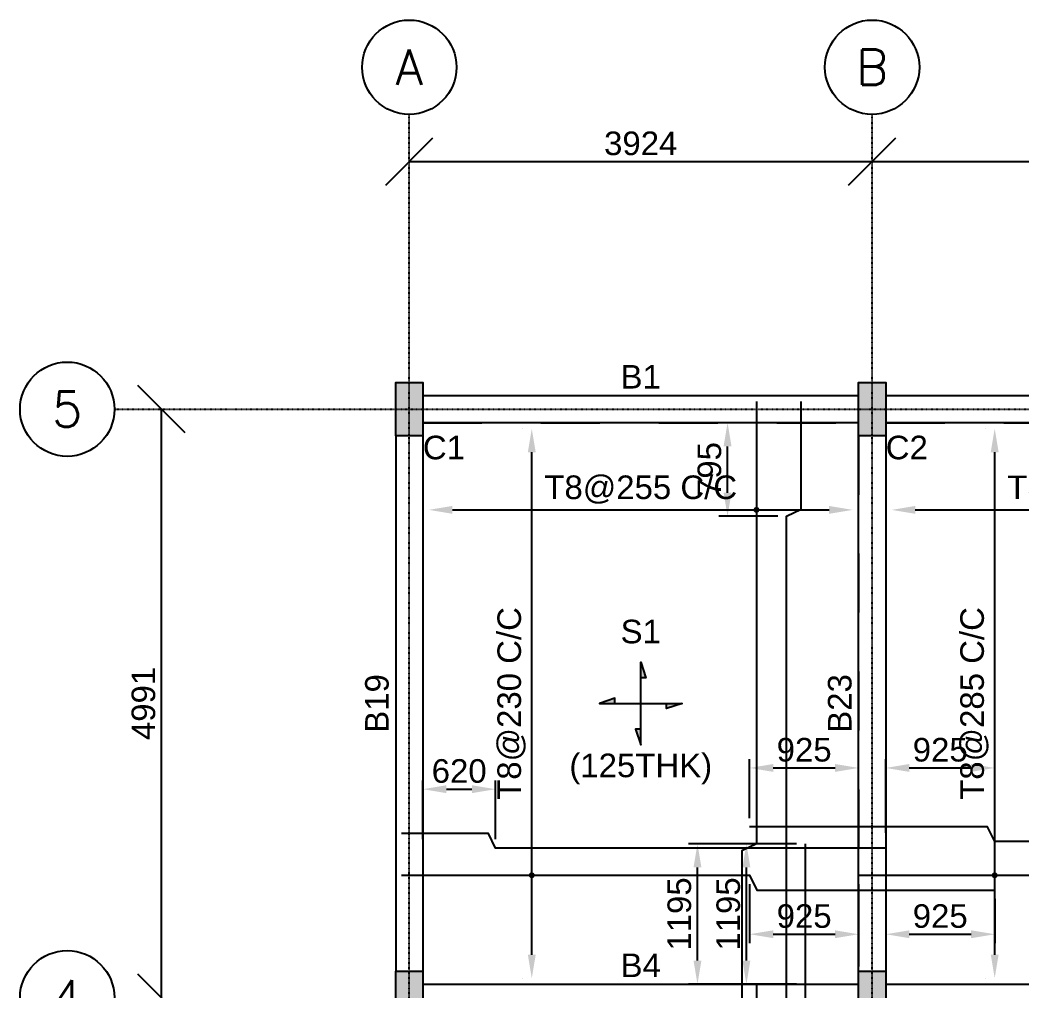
# Model space of a CAD drawing. Header units: inches. Extents: x -816171 to 9366335, y -450961 to 689132.
# Drawn here: x 7818320 to 7826814, y 272198 to 280431 of the extents above; entities that cross this region are included whole.
import ezdxf
from ezdxf.enums import TextEntityAlignment as Align

# ---------------------------------------------------------------- set-up
doc = ezdxf.new("R2010")
doc.units = ezdxf.units.IN
doc.header["$MEASUREMENT"] = 0
doc.linetypes.add('SCCenter', pattern=[1.2, 0.5, -0.3, 0.1, -0.3])
doc.linetypes.add('SCHidden', pattern=[1000, 500, -500])
for name, color, linetype in [('BarLabels', 31, 'Continuous'), ('Beam', 3, 'Continuous'), ('Beam Nos', 7, 'Continuous'), ('Column', 2, 'Continuous'), ('Column Nos', 7, 'Continuous'), ('Dimension', 31, 'Continuous'), ('Grid Line', 8, 'Continuous'), ('Plan Reinforcement', 4, 'Continuous'), ('Slab', 251, 'Continuous'), ('Slab Nos', 7, 'Continuous')]:
    doc.layers.add(name, color=color, linetype=linetype)
doc.styles.add('SC-BBS1', font='SansSerif')
doc.styles.add('SC-BBS2', font='SansSerif')
doc.styles.get("Standard").update_dxf_attribs({"font": 'txt.shx'})
doc.dimstyles.new('SCDim', dxfattribs={"dimtxt": 200, "dimasz": 200, "dimexe": 75, "dimexo": 75, "dimgap": 50, "dimtad": 1, "dimtoh": 1, "dimdec": 0, "dimzin": 0, "dimdsep": 46, "dimtxsty": 'SC-BBS2', "dimcen": 0.09, "dimclrd": 8, "dimclre": 8, "dimclrt": 31, "dimadec": 0, "dimazin": 0, "dimtfac": 1, "dimtdec": 0, "dimtix": 1, "dimtofl": 0, "dimtmove": 0, "dimatfit": 3, "dimfxl": 1, "dimtolj": 1, "dimtzin": 0, "dimarcsym": 0})
doc.dimstyles.new('SCGridlineDim', dxfattribs={"dimtxt": 200, "dimasz": 0.18, "dimexe": 75, "dimexo": 75, "dimgap": 50, "dimtad": 1, "dimtoh": 1, "dimdec": 0, "dimzin": 0, "dimdsep": 46, "dimtxsty": 'SC-BBS2', "dimtsz": 200, "dimcen": 0.09, "dimclrd": 8, "dimclre": 8, "dimclrt": 31, "dimadec": 0, "dimazin": 0, "dimtfac": 1, "dimtdec": 0, "dimtix": 1, "dimtofl": 0, "dimtmove": 0, "dimatfit": 3, "dimfxl": 1, "dimtolj": 1, "dimtzin": 0, "dimarcsym": 0})

# ---------------------------------------------------------------- blocks, each defined once
blk = doc.blocks.new('*D2826')
at = {"layer": 'DEFPOINTS', "color": 0, "transparency": 16777216}
for p in [(7824063, 273445.5), (7824563, 273445.5), (7824563, 272255.2)]:
    blk.add_point(p, dxfattribs=at)
at = {"layer": 'Dimension', "color": 8, "lineweight": -2, "transparency": 16777216}
for p, q in [((7824488, 273445.5), (7823988, 273445.5)), ((7824063, 272455.2), (7824063, 273245.5)), ((7824488, 272255.2), (7823988, 272255.2))]:
    blk.add_line(p, q, dxfattribs=at)
at = {"layer": 'Dimension', "color": 8, "transparency": 16777216}
for points in [[(7824029.7, 273245.5), (7824096.4, 273245.5), (7824063, 273445.5)], [(7824029.7, 272455.2), (7824096.4, 272455.2), (7824063, 272255.2)]]:
    blk.add_solid(points, dxfattribs=at)
at = {"layer": 'Dimension', "color": 31, "transparency": 16777216, "insert": (7823910, 272850.4), "char_height": 200, "attachment_point": 5, "rotation": 90, "style": 'SC-BBS2'}
blk.add_mtext('\\A1;1195', dxfattribs=at)
blk = doc.blocks.new('*D2828')
at = {"layer": 'BarLabels', "color": 8, "lineweight": -2, "transparency": 16777216}
blk.add_line((7821985, 276277.4), (7825179, 276277.4), dxfattribs=at)
at = {"layer": 'BarLabels', "color": 8, "transparency": 16777216}
for points in [[(7821985, 276310.8), (7821985, 276244.1), (7821785, 276277.4)], [(7825179, 276310.8), (7825179, 276244.1), (7825379, 276277.4)]]:
    blk.add_solid(points, dxfattribs=at)
at = {"layer": 'DEFPOINTS', "color": 0, "transparency": 16777216}
for p in [(7821785, 276277.4), (7825379, 276277.4), (7825379, 276277.4)]:
    blk.add_point(p, dxfattribs=at)
at = {"layer": 'BarLabels', "color": 31, "transparency": 16777216, "insert": (7823582, 276449), "char_height": 200, "attachment_point": 5, "style": 'SC-BBS2'}
blk.add_mtext('\\A1;T8@255 C/C', dxfattribs=at)
blk = doc.blocks.new('*D2829')
at = {"layer": 'DEFPOINTS', "color": 0, "transparency": 16777216}
for p in [(7824318, 277016.2), (7824818, 277016.2), (7824818, 276222.7)]:
    blk.add_point(p, dxfattribs=at)
at = {"layer": 'Dimension', "color": 8, "lineweight": -2, "transparency": 16777216}
for p, q in [((7824743, 277016.2), (7824243, 277016.2)), ((7824318, 276422.7), (7824318, 276816.2)), ((7824743, 276222.7), (7824243, 276222.7))]:
    blk.add_line(p, q, dxfattribs=at)
at = {"layer": 'Dimension', "color": 8, "transparency": 16777216}
for points in [[(7824284.7, 276816.2), (7824351.4, 276816.2), (7824318, 277016.2)], [(7824284.7, 276422.7), (7824351.4, 276422.7), (7824318, 276222.7)]]:
    blk.add_solid(points, dxfattribs=at)
at = {"layer": 'Dimension', "color": 31, "transparency": 16777216, "insert": (7824165, 276619.5), "char_height": 200, "attachment_point": 5, "rotation": 90, "style": 'SC-BBS2'}
blk.add_mtext('\\A1;795', dxfattribs=at)
blk = doc.blocks.new('*D2830')
at = {"layer": 'BarLabels', "color": 8, "lineweight": -2, "transparency": 16777216}
blk.add_line((7821985, 276277.4), (7825179, 276277.4), dxfattribs=at)
at = {"layer": 'BarLabels', "color": 8, "transparency": 16777216}
for points in [[(7821985, 276310.8), (7821985, 276244.1), (7821785, 276277.4)], [(7825179, 276310.8), (7825179, 276244.1), (7825379, 276277.4)]]:
    blk.add_solid(points, dxfattribs=at)
at = {"layer": 'DEFPOINTS', "color": 0, "transparency": 16777216}
for p in [(7821785, 276277.4), (7825379, 276277.4), (7825379, 276277.4)]:
    blk.add_point(p, dxfattribs=at)
at = {"layer": 'BarLabels', "color": 31, "transparency": 16777216, "insert": (7823582, 276449), "char_height": 200, "attachment_point": 5, "style": 'SC-BBS2'}
blk.add_mtext('\\A1;T8@255 C/C', dxfattribs=at)
blk = doc.blocks.new('*D2831')
at = {"layer": 'DEFPOINTS', "color": 0, "transparency": 16777216}
for p in [(7824505.5, 273178.7), (7825429, 273178.7), (7825429, 272678.7)]:
    blk.add_point(p, dxfattribs=at)
at = {"layer": 'Dimension', "color": 8, "lineweight": -2, "transparency": 16777216}
for p, q in [((7824505.5, 273103.7), (7824505.5, 272603.7)), ((7825429, 273103.7), (7825429, 272603.7)), ((7824705.5, 272678.7), (7825229, 272678.7))]:
    blk.add_line(p, q, dxfattribs=at)
at = {"layer": 'Dimension', "color": 8, "transparency": 16777216}
for points in [[(7824705.5, 272712.1), (7824705.5, 272645.4), (7824505.5, 272678.7)], [(7825229, 272712.1), (7825229, 272645.4), (7825429, 272678.7)]]:
    blk.add_solid(points, dxfattribs=at)
at = {"layer": 'Dimension', "color": 31, "transparency": 16777216, "insert": (7824967.3, 272831.7), "char_height": 200, "attachment_point": 5, "style": 'SC-BBS2'}
blk.add_mtext('\\A1;925', dxfattribs=at)
blk = doc.blocks.new('*D2832')
at = {"layer": 'DEFPOINTS', "color": 0, "transparency": 16777216}
for p in [(7825659, 273053.7), (7826582.8, 273053.7), (7826582.8, 272678.7)]:
    blk.add_point(p, dxfattribs=at)
at = {"layer": 'Dimension', "color": 8, "lineweight": -2, "transparency": 16777216}
for p, q in [((7825659, 272978.7), (7825659, 272603.7)), ((7826582.8, 272978.7), (7826582.8, 272603.7)), ((7825859, 272678.7), (7826382.8, 272678.7))]:
    blk.add_line(p, q, dxfattribs=at)
at = {"layer": 'Dimension', "color": 8, "transparency": 16777216}
for points in [[(7825859, 272712.1), (7825859, 272645.4), (7825659, 272678.7)], [(7826382.8, 272712.1), (7826382.8, 272645.4), (7826582.8, 272678.7)]]:
    blk.add_solid(points, dxfattribs=at)
at = {"layer": 'Dimension', "color": 31, "transparency": 16777216, "insert": (7826120.9, 272831.7), "char_height": 200, "attachment_point": 5, "style": 'SC-BBS2'}
blk.add_mtext('\\A1;925', dxfattribs=at)
blk = doc.blocks.new('*D2833')
at = {"layer": 'BarLabels', "color": 8, "lineweight": -2, "transparency": 16777216}
for p, q in [((7822583.5, 276966.2), (7822583.5, 276966.2)), ((7822658.5, 272505.2), (7822658.5, 276766.2)), ((7822583.5, 272305.2), (7822583.5, 272305.2))]:
    blk.add_line(p, q, dxfattribs=at)
at = {"layer": 'BarLabels', "color": 8, "transparency": 16777216}
for points in [[(7822625.2, 276766.2), (7822691.8, 276766.2), (7822658.5, 276966.2)], [(7822625.2, 272505.2), (7822691.8, 272505.2), (7822658.5, 272305.2)]]:
    blk.add_solid(points, dxfattribs=at)
at = {"layer": 'DEFPOINTS', "color": 0, "transparency": 16777216}
for p in [(7822658.5, 276966.2), (7822658.5, 276966.2), (7822658.5, 272305.2)]:
    blk.add_point(p, dxfattribs=at)
at = {"layer": 'BarLabels', "color": 31, "transparency": 16777216, "insert": (7822487, 274635.7), "char_height": 200, "attachment_point": 5, "rotation": 90, "style": 'SC-BBS2'}
blk.add_mtext('\\A1;T8@230 C/C', dxfattribs=at)
blk = doc.blocks.new('*D2834')
at = {"layer": 'DEFPOINTS', "color": 0, "transparency": 16777216}
for p in [(7822350.7, 273908.7), (7821735, 273408.7), (7822350.7, 273408.7)]:
    blk.add_point(p, dxfattribs=at)
at = {"layer": 'Dimension', "color": 8, "lineweight": -2, "transparency": 16777216}
for p, q in [((7821735, 273483.7), (7821735, 273983.7)), ((7822350.7, 273483.7), (7822350.7, 273983.7)), ((7821935, 273908.7), (7822150.7, 273908.7))]:
    blk.add_line(p, q, dxfattribs=at)
at = {"layer": 'Dimension', "color": 8, "transparency": 16777216}
for points in [[(7821935, 273942.1), (7821935, 273875.4), (7821735, 273908.7)], [(7822150.7, 273942.1), (7822150.7, 273875.4), (7822350.7, 273908.7)]]:
    blk.add_solid(points, dxfattribs=at)
at = {"layer": 'Dimension', "color": 31, "transparency": 16777216, "insert": (7822042.9, 274061.9), "char_height": 200, "attachment_point": 5, "style": 'SC-BBS2'}
blk.add_mtext('\\A1;620', dxfattribs=at)
blk = doc.blocks.new('*D2835')
at = {"layer": 'BarLabels', "color": 8, "lineweight": -2, "transparency": 16777216}
for p, q in [((7822583.5, 276966.2), (7822583.5, 276966.2)), ((7822658.5, 272505.2), (7822658.5, 276766.2)), ((7822583.5, 272305.2), (7822583.5, 272305.2))]:
    blk.add_line(p, q, dxfattribs=at)
at = {"layer": 'BarLabels', "color": 8, "transparency": 16777216}
for points in [[(7822625.2, 276766.2), (7822691.8, 276766.2), (7822658.5, 276966.2)], [(7822625.2, 272505.2), (7822691.8, 272505.2), (7822658.5, 272305.2)]]:
    blk.add_solid(points, dxfattribs=at)
at = {"layer": 'DEFPOINTS', "color": 0, "transparency": 16777216}
for p in [(7822658.5, 276966.2), (7822658.5, 276966.2), (7822658.5, 272305.2)]:
    blk.add_point(p, dxfattribs=at)
at = {"layer": 'BarLabels', "color": 31, "transparency": 16777216, "insert": (7822487, 274635.7), "char_height": 200, "attachment_point": 5, "rotation": 90, "style": 'SC-BBS2'}
blk.add_mtext('\\A1;T8@230 C/C', dxfattribs=at)
blk = doc.blocks.new('*D2838')
at = {"layer": 'BarLabels', "color": 8, "lineweight": -2, "transparency": 16777216}
blk.add_line((7825909, 276277.2), (7829104, 276277.2), dxfattribs=at)
at = {"layer": 'BarLabels', "color": 8, "transparency": 16777216}
for points in [[(7825909, 276310.6), (7825909, 276243.9), (7825709, 276277.2)], [(7829104, 276310.6), (7829104, 276243.9), (7829304, 276277.2)]]:
    blk.add_solid(points, dxfattribs=at)
at = {"layer": 'DEFPOINTS', "color": 0, "transparency": 16777216}
for p in [(7825709, 276277.2), (7829304, 276277.2), (7829304, 276277.2)]:
    blk.add_point(p, dxfattribs=at)
at = {"layer": 'BarLabels', "color": 31, "transparency": 16777216, "insert": (7827506.5, 276448.8), "char_height": 200, "attachment_point": 5, "style": 'SC-BBS2'}
blk.add_mtext('\\A1;T8@290 C/C', dxfattribs=at)
blk = doc.blocks.new('*D2840')
at = {"layer": 'BarLabels', "color": 8, "lineweight": -2, "transparency": 16777216}
blk.add_line((7825909, 276277.2), (7829104, 276277.2), dxfattribs=at)
at = {"layer": 'BarLabels', "color": 8, "transparency": 16777216}
for points in [[(7825909, 276310.6), (7825909, 276243.9), (7825709, 276277.2)], [(7829104, 276310.6), (7829104, 276243.9), (7829304, 276277.2)]]:
    blk.add_solid(points, dxfattribs=at)
at = {"layer": 'DEFPOINTS', "color": 0, "transparency": 16777216}
for p in [(7825709, 276277.2), (7829304, 276277.2), (7829304, 276277.2)]:
    blk.add_point(p, dxfattribs=at)
at = {"layer": 'BarLabels', "color": 31, "transparency": 16777216, "insert": (7827506.5, 276448.8), "char_height": 200, "attachment_point": 5, "style": 'SC-BBS2'}
blk.add_mtext('\\A1;T8@290 C/C', dxfattribs=at)
blk = doc.blocks.new('*D2843')
at = {"layer": 'BarLabels', "color": 8, "lineweight": -2, "transparency": 16777216}
for p, q in [((7826507.8, 276966.2), (7826507.8, 276966.2)), ((7826582.8, 272505.2), (7826582.8, 276766.2)), ((7826507.8, 272305.2), (7826507.8, 272305.2))]:
    blk.add_line(p, q, dxfattribs=at)
at = {"layer": 'BarLabels', "color": 8, "transparency": 16777216}
for points in [[(7826549.4, 276766.2), (7826616.1, 276766.2), (7826582.8, 276966.2)], [(7826549.4, 272505.2), (7826616.1, 272505.2), (7826582.8, 272305.2)]]:
    blk.add_solid(points, dxfattribs=at)
at = {"layer": 'DEFPOINTS', "color": 0, "transparency": 16777216}
for p in [(7826582.8, 276966.2), (7826582.8, 276966.2), (7826582.8, 272305.2)]:
    blk.add_point(p, dxfattribs=at)
at = {"layer": 'BarLabels', "color": 31, "transparency": 16777216, "insert": (7826411.2, 274635.7), "char_height": 200, "attachment_point": 5, "rotation": 90, "style": 'SC-BBS2'}
blk.add_mtext('\\A1;T8@285 C/C', dxfattribs=at)
blk = doc.blocks.new('*D2844')
at = {"layer": 'DEFPOINTS', "color": 0, "transparency": 16777216}
for p in [(7826582.8, 274089), (7825659, 273464), (7826582.8, 273464)]:
    blk.add_point(p, dxfattribs=at)
at = {"layer": 'Dimension', "color": 8, "lineweight": -2, "transparency": 16777216}
for p, q in [((7825659, 273539), (7825659, 274164)), ((7826582.8, 273539), (7826582.8, 274164)), ((7825859, 274089), (7826382.8, 274089))]:
    blk.add_line(p, q, dxfattribs=at)
at = {"layer": 'Dimension', "color": 8, "transparency": 16777216}
for points in [[(7825859, 274122.3), (7825859, 274055.6), (7825659, 274089)], [(7826382.8, 274122.3), (7826382.8, 274055.6), (7826582.8, 274089)]]:
    blk.add_solid(points, dxfattribs=at)
at = {"layer": 'Dimension', "color": 31, "transparency": 16777216, "insert": (7826120.9, 274242), "char_height": 200, "attachment_point": 5, "style": 'SC-BBS2'}
blk.add_mtext('\\A1;925', dxfattribs=at)
blk = doc.blocks.new('*D2845')
at = {"layer": 'DEFPOINTS', "color": 0, "transparency": 16777216}
for p in [(7825429, 274089), (7824505.5, 273589), (7825429, 273589)]:
    blk.add_point(p, dxfattribs=at)
at = {"layer": 'Dimension', "color": 8, "lineweight": -2, "transparency": 16777216}
for p, q in [((7824505.5, 273664), (7824505.5, 274164)), ((7825429, 273664), (7825429, 274164)), ((7824705.5, 274089), (7825229, 274089))]:
    blk.add_line(p, q, dxfattribs=at)
at = {"layer": 'Dimension', "color": 8, "transparency": 16777216}
for points in [[(7824705.5, 274122.3), (7824705.5, 274055.6), (7824505.5, 274089)], [(7825229, 274122.3), (7825229, 274055.6), (7825429, 274089)]]:
    blk.add_solid(points, dxfattribs=at)
at = {"layer": 'Dimension', "color": 31, "transparency": 16777216, "insert": (7824967.3, 274242), "char_height": 200, "attachment_point": 5, "style": 'SC-BBS2'}
blk.add_mtext('\\A1;925', dxfattribs=at)
blk = doc.blocks.new('*D2846')
at = {"layer": 'BarLabels', "color": 8, "lineweight": -2, "transparency": 16777216}
for p, q in [((7826507.8, 276966.2), (7826507.8, 276966.2)), ((7826582.8, 272505.2), (7826582.8, 276766.2)), ((7826507.8, 272305.2), (7826507.8, 272305.2))]:
    blk.add_line(p, q, dxfattribs=at)
at = {"layer": 'BarLabels', "color": 8, "transparency": 16777216}
for points in [[(7826549.4, 276766.2), (7826616.1, 276766.2), (7826582.8, 276966.2)], [(7826549.4, 272505.2), (7826616.1, 272505.2), (7826582.8, 272305.2)]]:
    blk.add_solid(points, dxfattribs=at)
at = {"layer": 'DEFPOINTS', "color": 0, "transparency": 16777216}
for p in [(7826582.8, 276966.2), (7826582.8, 276966.2), (7826582.8, 272305.2)]:
    blk.add_point(p, dxfattribs=at)
at = {"layer": 'BarLabels', "color": 31, "transparency": 16777216, "insert": (7826411.2, 274635.7), "char_height": 200, "attachment_point": 5, "rotation": 90, "style": 'SC-BBS2'}
blk.add_mtext('\\A1;T8@285 C/C', dxfattribs=at)
blk = doc.blocks.new('*D2857')
at = {"layer": 'DEFPOINTS', "color": 0, "transparency": 16777216}
for p in [(7824478, 273445.5), (7824978, 273445.5), (7824978, 272255.2)]:
    blk.add_point(p, dxfattribs=at)
at = {"layer": 'Dimension', "color": 8, "lineweight": -2, "transparency": 16777216}
for p, q in [((7824903, 273445.5), (7824403, 273445.5)), ((7824478, 272455.2), (7824478, 273245.5)), ((7824903, 272255.2), (7824403, 272255.2))]:
    blk.add_line(p, q, dxfattribs=at)
at = {"layer": 'Dimension', "color": 8, "transparency": 16777216}
for points in [[(7824444.7, 273245.5), (7824511.4, 273245.5), (7824478, 273445.5)], [(7824444.7, 272455.2), (7824511.4, 272455.2), (7824478, 272255.2)]]:
    blk.add_solid(points, dxfattribs=at)
at = {"layer": 'Dimension', "color": 31, "transparency": 16777216, "insert": (7824325, 272850.4), "char_height": 200, "attachment_point": 5, "rotation": 90, "style": 'SC-BBS2'}
blk.add_mtext('\\A1;1195', dxfattribs=at)
blk = doc.blocks.new('*D2903')
at = {"layer": 'DEFPOINTS', "color": 0, "transparency": 16777216}
for p in [(7819520, 272140.2), (7819520, 272140.2), (7819520, 267073.2)]:
    blk.add_point(p, dxfattribs=at)
at = {"layer": 'Grid Line', "color": 8, "lineweight": -2, "transparency": 16777216}
for p, q in [((7819720, 271940.2), (7819320, 272340.2)), ((7819520, 267073.2), (7819520, 272140.2)), ((7819720, 266873.2), (7819320, 267273.2))]:
    blk.add_line(p, q, dxfattribs=at)
at = {"layer": 'Grid Line', "color": 31, "transparency": 16777216, "insert": (7819366.9, 269606.7), "char_height": 200, "attachment_point": 5, "rotation": 90, "style": 'SC-BBS2'}
blk.add_mtext('\\A1;5067', dxfattribs=at)
blk = doc.blocks.new('*D2904')
at = {"layer": 'DEFPOINTS', "color": 0, "transparency": 16777216}
for p in [(7819520, 277131.2), (7819520, 277131.2), (7819520, 272140.2)]:
    blk.add_point(p, dxfattribs=at)
at = {"layer": 'Grid Line', "color": 8, "lineweight": -2, "transparency": 16777216}
for p, q in [((7819720, 276931.2), (7819320, 277331.2)), ((7819520, 272140.2), (7819520, 277131.2)), ((7819720, 271940.2), (7819320, 272340.2))]:
    blk.add_line(p, q, dxfattribs=at)
at = {"layer": 'Grid Line', "color": 31, "transparency": 16777216, "insert": (7819367, 274635.7), "char_height": 200, "attachment_point": 5, "rotation": 90, "style": 'SC-BBS2'}
blk.add_mtext('\\A1;4991', dxfattribs=at)
blk = doc.blocks.new('*D2905')
at = {"layer": 'DEFPOINTS', "color": 0, "transparency": 16777216}
for p in [(7821620, 279231.2), (7825544, 279231.2), (7825544, 279231.2)]:
    blk.add_point(p, dxfattribs=at)
at = {"layer": 'Grid Line', "color": 8, "lineweight": -2, "transparency": 16777216}
for p, q in [((7821420, 279031.2), (7821820, 279431.2)), ((7825344, 279031.2), (7825744, 279431.2)), ((7821620, 279231.2), (7825544, 279231.2))]:
    blk.add_line(p, q, dxfattribs=at)
at = {"layer": 'Grid Line', "color": 31, "transparency": 16777216, "insert": (7823582, 279384.4), "char_height": 200, "attachment_point": 5, "style": 'SC-BBS2'}
blk.add_mtext('\\A1;3924', dxfattribs=at)
blk = doc.blocks.new('*D2906')
at = {"layer": 'DEFPOINTS', "color": 0, "transparency": 16777216}
for p in [(7825544, 279231.2), (7829469, 279231.2), (7829469, 279231.2)]:
    blk.add_point(p, dxfattribs=at)
at = {"layer": 'Grid Line', "color": 8, "lineweight": -2, "transparency": 16777216}
for p, q in [((7825344, 279031.2), (7825744, 279431.2)), ((7829269, 279031.2), (7829669, 279431.2)), ((7825544, 279231.2), (7829469, 279231.2))]:
    blk.add_line(p, q, dxfattribs=at)
at = {"layer": 'Grid Line', "color": 31, "transparency": 16777216, "insert": (7827506.5, 279384.4), "char_height": 200, "attachment_point": 5, "style": 'SC-BBS2'}
blk.add_mtext('\\A1;3925', dxfattribs=at)

msp = doc.modelspace()

# ---------------------------------------------------------------- hatches: boundary and pattern name
at = {"layer": 'Column'}
for points in [[(7821735.01713, 276906.2361), (7821505.01713, 276906.2361), (7821505.01713, 277356.2361), (7821735.01713, 277356.2361)], [(7825659.01713, 276906.2361), (7825429.01713, 276906.2361), (7825429.01713, 277356.2361), (7825659.01713, 277356.2361)], [(7821735.01713, 271915.2361), (7821505.01713, 271915.2361), (7821505.01713, 272365.2361), (7821735.01713, 272365.2361)], [(7825659.01713, 271915.2361), (7825429.01713, 271915.2361), (7825429.01713, 272365.2361), (7825659.01713, 272365.2361)]]:
    msp.add_hatch(color=256, dxfattribs=at).paths.add_polyline_path(points, flags=0)
at = {"layer": 'Slab Nos'}
for points in [[(7823582.01713, 274985.7361), (7823625.76713, 274854.4861), (7823582.01713, 274854.4861)], [(7823363.26713, 274635.7361), (7823363.26713, 274679.4861), (7823232.01713, 274635.7361)], [(7823932.01713, 274635.7361), (7823800.76713, 274591.9861), (7823800.76713, 274635.7361)], [(7823582.01713, 274416.9861), (7823538.26713, 274416.9861), (7823582.01713, 274285.7361)]]:
    msp.add_hatch(color=256, dxfattribs=at).paths.add_polyline_path(points, flags=0)

# ---------------------------------------------------------------- linework, layer by layer
at = {"layer": 'BarLabels', "color": 8, "const_width": 25}
for points in [[(7824550.51713, 276277.4461, 1), (7824575.51713, 276277.4461, 1)], [(7824550.51713, 276277.4461, 1), (7824575.51713, 276277.4461, 1)], [(7822646.00713, 273178.7286, 1), (7822671.00713, 273178.7286, 1)], [(7822646.00713, 273178.7286, 1), (7822671.00713, 273178.7286, 1)], [(7826570.25713, 273178.9786, 1), (7826595.25713, 273178.9786, 1)], [(7826570.25713, 273178.9786, 1), (7826595.25713, 273178.9786, 1)]]:
    msp.add_lwpolyline(points, format="xyb", close=True, dxfattribs=at)
at = {"layer": 'Beam'}
for p, q in [((7821735.01713, 277246.2361), (7825429.01713, 277246.2361)), ((7825659.01713, 277246.2361), (7829354.01713, 277246.2361)), ((7821505.01713, 276906.2361), (7821505.01713, 272365.2361))]:
    msp.add_line(p, q, dxfattribs=at)
at = {"layer": 'Beam', "linetype": 'SCHidden'}
for p, q in [((7821735.01713, 277016.2361), (7825429.01713, 277016.2361)), ((7825659.01713, 277016.2361), (7829354.01713, 277016.2361)), ((7821735.01713, 276906.2361), (7821735.01713, 272365.2361)), ((7825429.01713, 276906.2361), (7825429.01713, 272365.2361)), ((7825659.01713, 276906.2361), (7825659.01713, 272365.2361)), ((7821735.01713, 272255.2361), (7825429.01713, 272255.2361)), ((7825659.01713, 272255.2361), (7829354.01713, 272255.2361))]:
    msp.add_line(p, q, dxfattribs=at)
at = {"layer": 'Column'}
for points in [[(7821735.01713, 276906.2361), (7821505.01713, 276906.2361), (7821505.01713, 277356.2361), (7821735.01713, 277356.2361)], [(7825659.01713, 276906.2361), (7825429.01713, 276906.2361), (7825429.01713, 277356.2361), (7825659.01713, 277356.2361)], [(7821735.01713, 271915.2361), (7821505.01713, 271915.2361), (7821505.01713, 272365.2361), (7821735.01713, 272365.2361)], [(7825659.01713, 271915.2361), (7825429.01713, 271915.2361), (7825429.01713, 272365.2361), (7825659.01713, 272365.2361)]]:
    msp.add_lwpolyline(points, close=True, dxfattribs=at)
at = {"layer": 'Grid Line', "linetype": 'SCCenter'}
for p, q in [((7821620.01713, 257943.2361), (7821620.01713, 279631.2361)), ((7825544.01713, 257943.2361), (7825544.01713, 279631.2361)), ((7819120.01713, 277131.2361), (7833341.01713, 277131.2361))]:
    msp.add_line(p, q, dxfattribs=at)
at = {"layer": 'Grid Line'}
for centre in [(7821620.01713, 280031.2361), (7825544.01713, 280031.2361), (7818720.01713, 277131.2361), (7818720.01713, 272140.2361)]:
    msp.add_circle(centre, 400, dxfattribs=at)
at = {"layer": 'Plan Reinforcement'}
for points in [[(7824563.01713, 277196.2361), (7824563.01713, 273445.4861), (7824438.01713, 273385.4861), (7824438.01713, 270815.9861)], [(7824818.01713, 272025.2361), (7824818.01713, 276222.7361), (7824943.01713, 276282.7361), (7824943.01713, 277196.2361)], [(7829584.01713, 273463.9786), (7826582.76713, 273463.9786), (7826522.76713, 273588.9786), (7824505.51713, 273588.9786)], [(7825659.01713, 273408.7286), (7822350.6838, 273408.7286), (7822290.6838, 273533.7286), (7821555.01713, 273533.7286)], [(7824853.01713, 266958.2361), (7824853.01713, 270815.9861), (7824978.01713, 270875.9861), (7824978.01713, 273445.4861)], [(7821555.01713, 273178.7286), (7824505.51713, 273178.7286), (7824565.51713, 273053.7286), (7826582.76713, 273053.7286)], [(7825429.01713, 273178.9786), (7828430.26713, 273178.9786), (7828490.26713, 273053.9786), (7829869.51713, 273053.9786)], [(7824563.01713, 272255.2361), (7824563.01713, 268397.4861), (7824438.01713, 268337.4861), (7824438.01713, 265891.7361)]]:
    msp.add_lwpolyline(points, dxfattribs=at)
at = {"layer": 'Slab'}
for points in [[(7825429.01713, 272255.2361), (7825429.01713, 272365.2361), (7825429.01713, 276906.2361), (7825429.01713, 277016.2361), (7821735.01713, 277016.2361), (7821735.01713, 276906.2361), (7821735.01713, 272365.2361), (7821735.01713, 272255.2361)], [(7829354.01713, 272255.2361), (7829354.01713, 272365.2361), (7829354.01713, 276906.2361), (7829354.01713, 277016.2361), (7825659.01713, 277016.2361), (7825659.01713, 276906.2361), (7825659.01713, 272365.2361), (7825659.01713, 272255.2361)]]:
    msp.add_lwpolyline(points, close=True, dxfattribs=at)
at = {"layer": 'Slab Nos'}
for points in [[(7823582.01713, 274416.9861), (7823538.26713, 274416.9861), (7823582.01713, 274285.7361), (7823582.01713, 274985.7361), (7823625.76713, 274854.4861), (7823582.01713, 274854.4861)], [(7823363.26713, 274635.7361), (7823363.26713, 274679.4861), (7823232.01713, 274635.7361), (7823932.01713, 274635.7361), (7823800.76713, 274591.9861), (7823800.76713, 274635.7361)]]:
    msp.add_lwpolyline(points, dxfattribs=at)

# ---------------------------------------------------------------- texts
at = {"layer": 'Beam Nos', "style": 'SC-BBS1'}
for s, p in [('B1', (7823582.01713, 277246.2361)), ('B4', (7823582.01713, 272255.2361))]:
    msp.add_text(s, height=200, dxfattribs=at).set_placement(p, align=Align.BOTTOM_CENTER)
for s, p in [('B19', (7821505.01713, 274635.7361)), ('B23', (7825429.01713, 274635.7361))]:
    msp.add_text(s, height=200, rotation=90, dxfattribs=at).set_placement(p, align=Align.BOTTOM_CENTER)
at = {"layer": 'Column Nos', "style": 'SC-BBS2'}
for s, p in [('C1', (7821735.01713, 276906.2361)), ('C2', (7825659.01713, 276906.2361))]:
    msp.add_text(s, height=200, dxfattribs=at).set_placement(p, align=Align.TOP_LEFT)
at = {"layer": 'Grid Line'}
for s, p in [('A', (7821620.01713, 280031.2361)), ('B', (7825544.01713, 280031.2361)), ('5', (7818720.01713, 277131.2361)), ('4', (7818720.01713, 272140.2361))]:
    msp.add_text(s, height=300, dxfattribs=at).set_placement(p, align=Align.MIDDLE)
at = {"layer": 'Slab Nos', "style": 'SC-BBS2'}
msp.add_text('S1', height=200, dxfattribs=at).set_placement((7823582.01713, 275085.7361), align=Align.BOTTOM_CENTER)
msp.add_text('(125THK)', height=200, dxfattribs=at).set_placement((7823582.01713, 274085.7361), align=Align.MIDDLE)

# ---------------------------------------------------------------- dimensions: what is measured, and where the dimension line sits
at = {"layer": 'BarLabels'}
for base, p1, p2, angle, text, picture, middle in [((7822658.50713, 276966.2361), (7822658.50713, 272305.2361), (7822658.50713, 276966.2361), 90, 'T8@230 C/C', '*D2833', (7822658.50713, 274635.7361)), ((7822658.50713, 276966.2361), (7822658.50713, 272305.2361), (7822658.50713, 276966.2361), 90, 'T8@230 C/C', '*D2835', (7822658.50713, 274635.7361)), ((7826582.75713, 276966.2361), (7826582.75713, 272305.2361), (7826582.75713, 276966.2361), 90, 'T8@285 C/C', '*D2843', (7826582.75713, 274635.7361)), ((7826582.75713, 276966.2361), (7826582.75713, 272305.2361), (7826582.75713, 276966.2361), 90, 'T8@285 C/C', '*D2846', (7826582.75713, 274635.7361)), ((7825379.01713, 276277.4461), (7821785.01713, 276277.4461), (7825379.01713, 276277.4461), 0, 'T8@255 C/C', '*D2828', (7823582.01713, 276277.4461)), ((7825379.01713, 276277.4461), (7821785.01713, 276277.4461), (7825379.01713, 276277.4461), 0, 'T8@255 C/C', '*D2830', (7823582.01713, 276277.4461)), ((7829304.01713, 276277.2461), (7825709.01713, 276277.2461), (7829304.01713, 276277.2461), 0, 'T8@290 C/C', '*D2838', (7827506.51713, 276277.2461)), ((7829304.01713, 276277.2461), (7825709.01713, 276277.2461), (7829304.01713, 276277.2461), 0, 'T8@290 C/C', '*D2840', (7827506.51713, 276277.2461))]:
    dim = msp.add_linear_dim(base=base, p1=p1, p2=p2, angle=angle, text=text, dimstyle='SCDim', override={"dimjust": 0}, dxfattribs=at)
    dim.commit()
    dim.dimension.update_dxf_attribs({"geometry": picture, "text_midpoint": middle, "dimtype": 161})
at = {"layer": 'Dimension'}
for base, p1, p2, angle, text, picture, middle in [((7824318.01713, 277016.2361), (7824818.01713, 276222.7361), (7824818.01713, 277016.2361), 90, '795', '*D2829', (7824318.01713, 276619.4861)), ((7825429.01713, 274088.9786), (7824505.51713, 273588.9786), (7825429.01713, 273588.9786), 0, '925', '*D2845', (7824967.26713, 274088.9786)), ((7826582.76713, 274088.9786), (7825659.01713, 273463.9786), (7826582.76713, 273463.9786), 0, '925', '*D2844', (7826120.89213, 274088.9786)), ((7822350.68383, 273908.7286), (7821735.01713, 273408.7286), (7822350.68383, 273408.7286), 0, '620', '*D2834', (7822042.85047, 273908.7286)), ((7824063.01713, 273445.4861), (7824563.01713, 272255.2361), (7824563.01713, 273445.4861), 90, '1195', '*D2826', (7824063.01713, 272850.3611)), ((7824478.01713, 273445.4861), (7824978.01713, 272255.2361), (7824978.01713, 273445.4861), 90, '1195', '*D2857', (7824478.01713, 272850.3611)), ((7825429.01713, 272678.7286), (7824505.51713, 273178.7286), (7825429.01713, 273178.7286), 0, '925', '*D2831', (7824967.26713, 272678.7286)), ((7826582.76713, 272678.7286), (7825659.01713, 273053.7286), (7826582.76713, 273053.7286), 0, '925', '*D2832', (7826120.89213, 272678.7286))]:
    dim = msp.add_linear_dim(base=base, p1=p1, p2=p2, angle=angle, text=text, dimstyle='SCDim', override={"dimjust": 0}, dxfattribs=at)
    dim.commit()
    dim.dimension.update_dxf_attribs({"geometry": picture, "text_midpoint": middle, "dimtype": 161})
at = {"layer": 'Grid Line'}
for p1, p2, text, picture, middle in [((7821620.01713, 279231.2361), (7825544.01713, 279231.2361), '3924', '*D2905', (7823582.01713, 279384.39111)), ((7825544.01713, 279231.2361), (7829469.01713, 279231.2361), '3925', '*D2906', (7827506.51713, 279384.39111)), ((7819520.01713, 272140.2361), (7819520.01713, 277131.2361), '4991', '*D2904', (7819366.9993, 274635.7361)), ((7819520.01713, 267073.2361), (7819520.01713, 272140.2361), '5067', '*D2903', (7819366.86213, 269606.7361))]:
    dim = msp.add_aligned_dim(p1=p1, p2=p2, distance=0, text=text, dimstyle='SCGridlineDim', dxfattribs=at)
    dim.commit()
    dim.dimension.update_dxf_attribs({"geometry": picture, "text_midpoint": middle})

doc.saveas('drawing.dxf')
